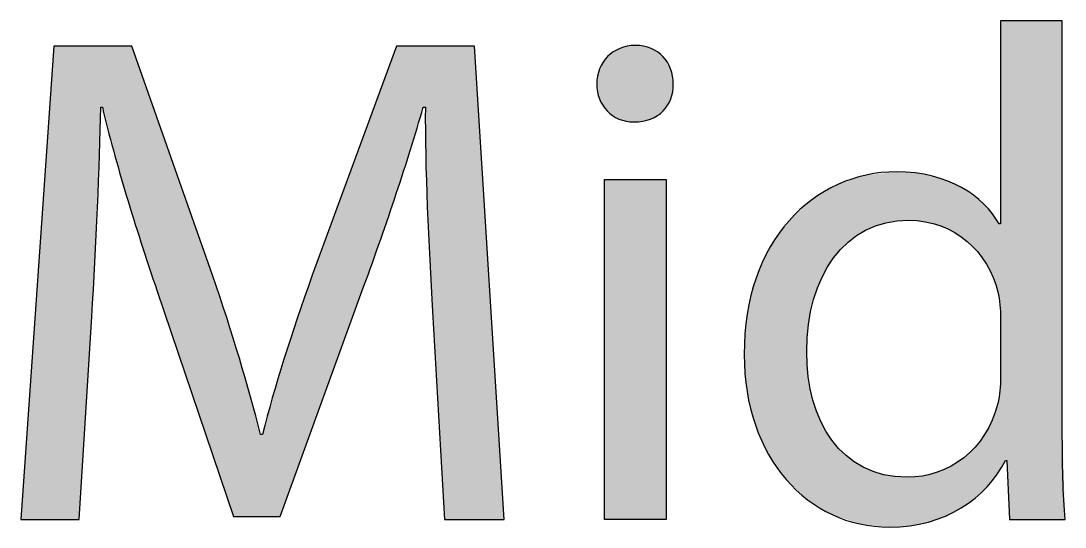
# Model space of a CAD drawing. Extents: x -11 to 868, y -1407 to -16.
# Drawn here: x 44.98 to 82.22, y -606.31 to -588.25 of the extents above; entities that cross this region are included whole.
import ezdxf

# ---------------------------------------------------------------- set-up
doc = ezdxf.new("R2010")
doc.units = 0
doc.layers.add('LAYER_1', color=7, linetype='CONTINUOUS')

# ---------------------------------------------------------------- blocks, each defined once
blk = doc.blocks.new('*U14')
at = {"layer": 'LAYER_1', "color": 250}
for points in [[(46.154, -606.036), (44.977, -606.036), (46.154, -589.154)], [(47.882, -591.333), (47.882, -589.154), (48.737, -594.474)], [(48.737, -594.474), (48.737, -589.154), (48.934, -595.088)], [(48.934, -595.088), (48.934, -589.154), (49.836, -597.896)], [(58.368, -594.408), (57.2, -592.352), (58.368, -589.18)], [(58.377, -594.378), (58.368, -589.18), (58.377, -589.154)], [(59.404, -591.333), (59.404, -589.154), (59.473, -594.884)], [(59.473, -594.884), (59.473, -589.154), (59.654, -598.622)], [(59.654, -598.622), (59.654, -589.154), (60.08, -606.036)], [(49.836, -597.896), (49.836, -591.71), (51.815, -603.723)], [(57.2, -597.745), (55.371, -597.32), (57.2, -592.352)], [(51.815, -603.723), (51.815, -597.32), (52.566, -605.936)], [(55.371, -602.77), (54.36, -600.322), (55.371, -597.32)], [(54.36, -605.549), (54.219, -600.815), (54.36, -600.322)], [(54.219, -605.936), (53.593, -603.005), (54.219, -600.815)]]:
    blk.add_solid(points, dxfattribs=at)
at = {"layer": 'LAYER_1', "color": 250, "extrusion": (0, 0, -1)}
for points in [[(-46.154, -606.036), (-46.154, -589.154), (-47.056, -606.036)], [(-47.056, -606.036), (-46.154, -589.154), (-47.056, -589.154)], [(-47.056, -606.036), (-47.056, -589.154), (-47.507, -598.798)], [(-47.507, -598.798), (-47.056, -589.154), (-47.507, -589.154)], [(-47.507, -598.798), (-47.507, -589.154), (-47.832, -591.333)], [(-47.832, -591.333), (-47.507, -589.154), (-47.832, -589.154)], [(-47.832, -591.333), (-47.832, -589.154), (-47.882, -591.333)], [(-47.882, -591.333), (-47.832, -589.154), (-47.882, -589.154)], [(-48.737, -594.474), (-47.882, -589.154), (-48.737, -589.154)], [(-48.934, -595.088), (-48.737, -589.154), (-48.934, -589.154)], [(-49.836, -597.896), (-48.934, -589.154), (-49.836, -591.71)], [(-58.368, -594.408), (-58.368, -589.18), (-58.377, -594.378)], [(-58.377, -594.378), (-58.377, -589.154), (-59.329, -591.333)], [(-59.329, -591.333), (-58.377, -589.154), (-59.329, -589.154)], [(-59.329, -591.333), (-59.329, -589.154), (-59.404, -591.333)], [(-59.404, -591.333), (-59.329, -589.154), (-59.404, -589.154)], [(-59.473, -594.884), (-59.404, -589.154), (-59.473, -589.154)], [(-59.654, -598.622), (-59.473, -589.154), (-59.654, -589.154)], [(-60.08, -606.036), (-59.654, -589.154), (-60.08, -589.154)], [(-60.08, -606.036), (-60.08, -589.154), (-61.157, -606.036)], [(-61.157, -606.036), (-60.08, -589.154), (-61.157, -589.154)], [(-61.157, -606.036), (-61.157, -589.154), (-62.209, -606.036)], [(-51.815, -603.723), (-49.836, -591.71), (-51.815, -597.32)], [(-57.2, -597.745), (-57.2, -592.352), (-58.368, -594.408)], [(-52.566, -605.936), (-51.815, -597.32), (-52.566, -599.653)], [(-55.371, -602.77), (-55.371, -597.32), (-57.2, -597.745)], [(-52.566, -605.936), (-52.566, -599.653), (-52.77, -605.936)], [(-52.77, -605.936), (-52.566, -599.653), (-52.77, -600.284)], [(-52.77, -605.936), (-52.77, -600.284), (-53.518, -605.936)], [(-53.518, -605.936), (-52.77, -600.284), (-53.518, -603.005)], [(-54.36, -605.549), (-54.36, -600.322), (-55.371, -602.77)], [(-54.219, -605.936), (-54.219, -600.815), (-54.36, -605.549)], [(-53.518, -605.936), (-53.518, -603.005), (-53.593, -605.936)], [(-53.593, -605.936), (-53.518, -603.005), (-53.593, -603.005)], [(-53.593, -605.936), (-53.593, -603.005), (-54.219, -605.936)]]:
    blk.add_solid(points, dxfattribs=at)
blk = doc.blocks.new('*U15')
at = {"layer": 'LAYER_1', "color": 250}
for points in [[(66.432, -591.799), (66.339, -589.235), (66.432, -589.203)], [(66.468, -591.808), (66.432, -589.203), (66.468, -589.19)], [(66.432, -591.799), (66.432, -589.203), (66.468, -591.808)], [(66.563, -591.832), (66.468, -589.19), (66.563, -589.167)], [(66.468, -591.808), (66.468, -589.19), (66.563, -591.832)], [(66.603, -591.838), (66.563, -589.167), (66.603, -589.157)], [(66.563, -591.832), (66.563, -589.167), (66.603, -591.838)], [(66.7, -591.853), (66.603, -589.157), (66.7, -589.143)], [(66.603, -591.838), (66.603, -589.157), (66.7, -591.853)], [(66.745, -591.855), (66.7, -589.143), (66.745, -589.136)], [(66.7, -591.853), (66.7, -589.143), (66.745, -591.855)], [(66.843, -591.859), (66.745, -589.136), (66.843, -589.132)], [(66.745, -591.855), (66.745, -589.136), (66.843, -591.859)], [(66.893, -591.857), (66.843, -589.132), (66.893, -589.129)], [(65.888, -591.465), (65.817, -589.624), (65.888, -589.545)], [(65.903, -591.48), (65.888, -589.545), (65.903, -589.527)], [(65.888, -591.465), (65.888, -589.545), (65.903, -591.48)], [(65.98, -591.552), (65.903, -589.527), (65.98, -589.457)], [(65.903, -591.48), (65.903, -589.527), (65.98, -591.552)], [(66, -591.567), (65.98, -589.457), (66, -589.439)], [(65.98, -591.552), (65.98, -589.457), (66, -591.567)], [(66.081, -591.63), (66, -589.439), (66.081, -589.378)], [(66, -591.567), (66, -589.439), (66.081, -591.63)], [(66.105, -591.644), (66.081, -589.378), (66.105, -589.36)], [(66.081, -591.63), (66.081, -589.378), (66.105, -591.644)], [(66.191, -591.697), (66.105, -589.36), (66.191, -589.309)], [(66.105, -591.644), (66.105, -589.36), (66.191, -591.697)], [(66.218, -591.71), (66.191, -589.309), (66.218, -589.292)], [(66.191, -591.697), (66.191, -589.309), (66.218, -591.71)], [(66.308, -591.754), (66.218, -589.292), (66.308, -589.25)], [(66.218, -591.71), (66.218, -589.292), (66.308, -591.754)], [(66.339, -591.765), (66.308, -589.25), (66.339, -589.235)], [(66.308, -591.754), (66.308, -589.25), (66.339, -591.765)], [(66.339, -591.765), (66.339, -589.235), (66.432, -591.799)], [(65.667, -591.154), (65.618, -589.964), (65.667, -589.858)], [(65.673, -591.165), (65.667, -589.858), (65.673, -589.843)], [(65.667, -591.154), (65.667, -589.858), (65.673, -591.165)], [(65.73, -591.265), (65.673, -589.843), (65.73, -589.746)], [(65.673, -591.165), (65.673, -589.843), (65.73, -591.265)], [(65.74, -591.278), (65.73, -589.746), (65.74, -589.73)], [(65.73, -591.265), (65.73, -589.746), (65.74, -591.278)], [(65.791, -591.35), (65.74, -589.73), (65.791, -589.66)], [(65.74, -591.278), (65.74, -589.73), (65.791, -591.35)], [(65.804, -591.369), (65.791, -589.66), (65.804, -589.641)], [(65.791, -591.35), (65.791, -589.66), (65.804, -591.369)], [(65.817, -591.383), (65.804, -589.641), (65.817, -589.624)], [(65.804, -591.369), (65.804, -589.641), (65.817, -591.383)], [(65.817, -591.383), (65.817, -589.624), (65.888, -591.465)], [(65.54, -590.781), (65.522, -590.364), (65.54, -590.233)], [(65.541, -590.786), (65.54, -590.233), (65.541, -590.225)], [(65.54, -590.781), (65.54, -590.233), (65.541, -590.786)], [(65.571, -590.911), (65.541, -590.225), (65.571, -590.102)], [(65.541, -590.786), (65.541, -590.225), (65.571, -590.911)], [(65.573, -590.918), (65.571, -590.102), (65.573, -590.092)], [(65.571, -590.911), (65.571, -590.102), (65.573, -590.918)], [(65.613, -591.035), (65.573, -590.092), (65.613, -589.977)], [(65.573, -590.918), (65.573, -590.092), (65.613, -591.035)], [(65.618, -591.045), (65.613, -589.977), (65.618, -589.964)], [(65.613, -591.035), (65.613, -589.977), (65.618, -591.045)], [(65.618, -591.045), (65.618, -589.964), (65.667, -591.154)], [(65.521, -590.646), (65.515, -590.507), (65.521, -590.37)], [(65.522, -590.648), (65.521, -590.37), (65.522, -590.364)], [(65.521, -590.646), (65.521, -590.37), (65.522, -590.648)], [(65.522, -590.648), (65.522, -590.364), (65.54, -590.781)]]:
    blk.add_solid(points, dxfattribs=at)
at = {"layer": 'LAYER_1', "color": 250, "extrusion": (0, 0, -1)}
for points in [[(-66.843, -591.859), (-66.843, -589.132), (-66.893, -591.857)], [(-66.893, -591.857), (-66.893, -589.129), (-67.003, -591.853)], [(-67.003, -591.853), (-66.893, -589.129), (-67.003, -589.134)], [(-67.003, -591.853), (-67.003, -589.134), (-67.044, -591.847)], [(-67.044, -591.847), (-67.003, -589.134), (-67.044, -589.136)], [(-67.044, -591.847), (-67.044, -589.136), (-67.156, -591.832)], [(-67.156, -591.832), (-67.044, -589.136), (-67.156, -589.152)], [(-67.156, -591.832), (-67.156, -589.152), (-67.188, -591.825)], [(-67.188, -591.825), (-67.156, -589.152), (-67.188, -589.157)], [(-67.188, -591.825), (-67.188, -589.157), (-67.3, -591.799)], [(-67.3, -591.799), (-67.188, -589.157), (-67.3, -589.184)], [(-67.3, -591.799), (-67.3, -589.184), (-67.324, -591.791)], [(-67.324, -591.791), (-67.3, -589.184), (-67.324, -589.19)], [(-67.324, -591.791), (-67.324, -589.19), (-67.435, -591.754)], [(-67.435, -591.754), (-67.324, -589.19), (-67.435, -589.229)], [(-67.435, -591.754), (-67.435, -589.229), (-67.453, -591.746)], [(-67.453, -591.746), (-67.435, -589.229), (-67.453, -589.235)], [(-67.453, -591.746), (-67.453, -589.235), (-67.561, -591.697)], [(-67.561, -591.697), (-67.453, -589.235), (-67.561, -589.287)], [(-67.561, -591.697), (-67.561, -589.287), (-67.573, -591.691)], [(-67.573, -591.691), (-67.561, -589.287), (-67.573, -589.292)], [(-67.573, -591.691), (-67.573, -589.292), (-67.678, -591.63)], [(-67.678, -591.63), (-67.573, -589.292), (-67.678, -589.357)], [(-67.678, -591.63), (-67.678, -589.357), (-67.684, -591.626)], [(-67.684, -591.626), (-67.678, -589.357), (-67.684, -589.36)], [(-67.684, -591.626), (-67.684, -589.36), (-67.785, -591.552)], [(-67.785, -591.552), (-67.684, -589.36), (-67.785, -589.438)], [(-67.785, -591.552), (-67.785, -589.438), (-67.786, -591.551)], [(-67.786, -591.551), (-67.785, -589.438), (-67.786, -589.439)], [(-67.786, -591.551), (-67.786, -589.439), (-67.879, -591.468)], [(-67.879, -591.468), (-67.786, -589.439), (-67.879, -589.527)], [(-67.879, -591.468), (-67.879, -589.527), (-67.882, -591.465)], [(-67.882, -591.465), (-67.879, -589.527), (-67.882, -589.531)], [(-67.882, -591.465), (-67.882, -589.531), (-67.962, -591.376)], [(-67.962, -591.376), (-67.882, -589.531), (-67.962, -589.624)], [(-67.962, -591.376), (-67.962, -589.624), (-67.968, -591.369)], [(-67.968, -591.369), (-67.962, -589.624), (-67.968, -589.633)], [(-67.968, -591.369), (-67.968, -589.633), (-67.995, -591.333)], [(-67.995, -591.333), (-67.968, -589.633), (-67.995, -589.671)], [(-67.995, -591.333), (-67.995, -589.671), (-68.035, -591.277)], [(-68.035, -591.277), (-67.995, -589.671), (-68.035, -589.73)], [(-68.035, -591.277), (-68.035, -589.73), (-68.044, -591.265)], [(-68.044, -591.265), (-68.035, -589.73), (-68.044, -589.745)], [(-68.044, -591.265), (-68.044, -589.745), (-68.098, -591.17)], [(-68.098, -591.17), (-68.044, -589.745), (-68.098, -589.843)], [(-68.098, -591.17), (-68.098, -589.843), (-68.108, -591.154)], [(-68.108, -591.154), (-68.098, -589.843), (-68.108, -589.866)], [(-68.108, -591.154), (-68.108, -589.866), (-68.15, -591.057)], [(-68.15, -591.057), (-68.108, -589.866), (-68.15, -589.964)], [(-68.15, -591.057), (-68.15, -589.964), (-68.16, -591.035)], [(-68.16, -591.035), (-68.15, -589.964), (-68.16, -589.995)], [(-68.16, -591.035), (-68.16, -589.995), (-68.191, -590.939)], [(-68.191, -590.939), (-68.16, -589.995), (-68.191, -590.092)], [(-68.191, -590.939), (-68.191, -590.092), (-68.2, -590.911)], [(-68.2, -590.911), (-68.191, -590.092), (-68.2, -590.132)], [(-68.2, -590.911), (-68.2, -590.132), (-68.221, -590.814)], [(-68.221, -590.814), (-68.2, -590.132), (-68.221, -590.225)], [(-68.221, -590.814), (-68.221, -590.225), (-68.228, -590.781)], [(-68.228, -590.781), (-68.221, -590.225), (-68.228, -590.279)], [(-68.228, -590.781), (-68.228, -590.279), (-68.239, -590.683)], [(-68.239, -590.683), (-68.228, -590.279), (-68.239, -590.364)], [(-68.239, -590.683), (-68.239, -590.364), (-68.243, -590.646)], [(-68.243, -590.646), (-68.239, -590.364), (-68.243, -590.461)], [(-68.243, -590.646), (-68.243, -590.461), (-68.245, -590.507)], [(-65.791, -606.036), (-65.791, -593.913), (-65.804, -606.036)], [(-65.804, -606.036), (-65.791, -593.913), (-65.804, -593.913)], [(-65.804, -606.036), (-65.804, -593.913), (-65.817, -606.036)], [(-65.817, -606.036), (-65.804, -593.913), (-65.817, -593.913)], [(-65.817, -606.036), (-65.817, -593.913), (-65.888, -606.036)], [(-65.888, -606.036), (-65.817, -593.913), (-65.888, -593.913)], [(-65.888, -606.036), (-65.888, -593.913), (-65.903, -606.036)], [(-65.903, -606.036), (-65.888, -593.913), (-65.903, -593.913)], [(-65.903, -606.036), (-65.903, -593.913), (-65.98, -606.036)], [(-65.98, -606.036), (-65.903, -593.913), (-65.98, -593.913)], [(-65.98, -606.036), (-65.98, -593.913), (-66, -606.036)], [(-66, -606.036), (-65.98, -593.913), (-66, -593.913)], [(-66, -606.036), (-66, -593.913), (-66.081, -606.036)], [(-66.081, -606.036), (-66, -593.913), (-66.081, -593.913)], [(-66.081, -606.036), (-66.081, -593.913), (-66.105, -606.036)], [(-66.105, -606.036), (-66.081, -593.913), (-66.105, -593.913)], [(-66.105, -606.036), (-66.105, -593.913), (-66.191, -606.036)], [(-66.191, -606.036), (-66.105, -593.913), (-66.191, -593.913)], [(-66.191, -606.036), (-66.191, -593.913), (-66.218, -606.036)], [(-66.218, -606.036), (-66.191, -593.913), (-66.218, -593.913)], [(-66.218, -606.036), (-66.218, -593.913), (-66.308, -606.036)], [(-66.308, -606.036), (-66.218, -593.913), (-66.308, -593.913)], [(-66.308, -606.036), (-66.308, -593.913), (-66.339, -606.036)], [(-66.339, -606.036), (-66.308, -593.913), (-66.339, -593.913)], [(-66.339, -606.036), (-66.339, -593.913), (-66.432, -606.036)], [(-66.432, -606.036), (-66.339, -593.913), (-66.432, -593.913)], [(-66.432, -606.036), (-66.432, -593.913), (-66.468, -606.036)], [(-66.468, -606.036), (-66.432, -593.913), (-66.468, -593.913)], [(-66.468, -606.036), (-66.468, -593.913), (-66.563, -606.036)], [(-66.563, -606.036), (-66.468, -593.913), (-66.563, -593.913)], [(-66.563, -606.036), (-66.563, -593.913), (-66.603, -606.036)], [(-66.603, -606.036), (-66.563, -593.913), (-66.603, -593.913)], [(-66.603, -606.036), (-66.603, -593.913), (-66.7, -606.036)], [(-66.7, -606.036), (-66.603, -593.913), (-66.7, -593.913)], [(-66.7, -606.036), (-66.7, -593.913), (-66.745, -606.036)], [(-66.745, -606.036), (-66.7, -593.913), (-66.745, -593.913)], [(-66.745, -606.036), (-66.745, -593.913), (-66.843, -606.036)], [(-66.843, -606.036), (-66.745, -593.913), (-66.843, -593.913)], [(-66.843, -606.036), (-66.843, -593.913), (-66.893, -606.036)], [(-66.893, -606.036), (-66.843, -593.913), (-66.893, -593.913)], [(-66.893, -606.036), (-66.893, -593.913), (-67.003, -606.036)], [(-67.003, -606.036), (-66.893, -593.913), (-67.003, -593.913)], [(-67.003, -606.036), (-67.003, -593.913), (-67.044, -606.036)], [(-67.044, -606.036), (-67.003, -593.913), (-67.044, -593.913)], [(-67.044, -606.036), (-67.044, -593.913), (-67.156, -606.036)], [(-67.156, -606.036), (-67.044, -593.913), (-67.156, -593.913)], [(-67.156, -606.036), (-67.156, -593.913), (-67.188, -606.036)], [(-67.188, -606.036), (-67.156, -593.913), (-67.188, -593.913)], [(-67.188, -606.036), (-67.188, -593.913), (-67.3, -606.036)], [(-67.3, -606.036), (-67.188, -593.913), (-67.3, -593.913)], [(-67.3, -606.036), (-67.3, -593.913), (-67.324, -606.036)], [(-67.324, -606.036), (-67.3, -593.913), (-67.324, -593.913)], [(-67.324, -606.036), (-67.324, -593.913), (-67.435, -606.036)], [(-67.435, -606.036), (-67.324, -593.913), (-67.435, -593.913)], [(-67.435, -606.036), (-67.435, -593.913), (-67.453, -606.036)], [(-67.453, -606.036), (-67.435, -593.913), (-67.453, -593.913)], [(-67.453, -606.036), (-67.453, -593.913), (-67.561, -606.036)], [(-67.561, -606.036), (-67.453, -593.913), (-67.561, -593.913)], [(-67.561, -606.036), (-67.561, -593.913), (-67.573, -606.036)], [(-67.573, -606.036), (-67.561, -593.913), (-67.573, -593.913)], [(-67.573, -606.036), (-67.573, -593.913), (-67.678, -606.036)], [(-67.678, -606.036), (-67.573, -593.913), (-67.678, -593.913)], [(-67.678, -606.036), (-67.678, -593.913), (-67.684, -606.036)], [(-67.684, -606.036), (-67.678, -593.913), (-67.684, -593.913)], [(-67.684, -606.036), (-67.684, -593.913), (-67.785, -606.036)], [(-67.785, -606.036), (-67.684, -593.913), (-67.785, -593.913)], [(-67.785, -606.036), (-67.785, -593.913), (-67.786, -606.036)], [(-67.786, -606.036), (-67.785, -593.913), (-67.786, -593.913)], [(-67.786, -606.036), (-67.786, -593.913), (-67.879, -606.036)], [(-67.879, -606.036), (-67.786, -593.913), (-67.879, -593.913)], [(-67.879, -606.036), (-67.879, -593.913), (-67.882, -606.036)], [(-67.882, -606.036), (-67.879, -593.913), (-67.882, -593.913)], [(-67.882, -606.036), (-67.882, -593.913), (-67.962, -606.036)], [(-67.962, -606.036), (-67.882, -593.913), (-67.962, -593.913)], [(-67.962, -606.036), (-67.962, -593.913), (-67.968, -606.036)], [(-67.968, -606.036), (-67.962, -593.913), (-67.968, -593.913)], [(-67.968, -606.036), (-67.968, -593.913), (-67.995, -606.036)], [(-67.995, -606.036), (-67.968, -593.913), (-67.995, -593.913)]]:
    blk.add_solid(points, dxfattribs=at)
blk = doc.blocks.new('*U16')
at = {"layer": 'LAYER_1', "color": 250, "extrusion": (0, 0, -1)}
for points in [[(-79.917, -604.228), (-79.917, -588.253), (-80.092, -603.932)], [(-80.092, -603.932), (-79.917, -588.253), (-80.092, -588.253)], [(-80.092, -603.932), (-80.092, -588.253), (-80.142, -603.932)], [(-80.142, -603.932), (-80.092, -588.253), (-80.142, -588.253)], [(-80.242, -606.036), (-80.142, -588.253), (-80.242, -588.253)], [(-80.242, -606.036), (-80.242, -588.253), (-82.121, -606.036)], [(-82.121, -606.036), (-80.242, -588.253), (-82.121, -588.253)], [(-75.96, -595.434), (-75.96, -593.664), (-76.153, -595.401)], [(-76.153, -595.401), (-76.153, -593.644), (-76.21, -595.391)], [(-76.21, -595.391), (-76.21, -593.638), (-76.219, -595.389)], [(-76.219, -595.389), (-76.21, -593.638), (-76.219, -593.638)], [(-76.219, -595.389), (-76.219, -593.638), (-76.586, -595.369)], [(-76.586, -595.369), (-76.219, -593.638), (-76.586, -593.66)], [(-76.586, -595.369), (-76.586, -593.66), (-76.636, -595.366)], [(-76.636, -595.366), (-76.586, -593.66), (-76.636, -593.663)], [(-76.677, -595.37), (-76.636, -593.663), (-76.677, -593.666)], [(-76.877, -595.387), (-76.677, -593.666), (-76.877, -593.677)], [(-74.407, -596.217), (-74.407, -593.99), (-74.485, -596.142)], [(-74.485, -596.142), (-74.485, -593.964), (-74.701, -595.976)], [(-74.701, -595.976), (-74.701, -593.893), (-74.783, -595.913)], [(-74.783, -595.913), (-74.783, -593.866), (-74.895, -595.846)], [(-74.895, -595.846), (-74.895, -593.829), (-75.022, -595.771)], [(-75.022, -595.771), (-75.022, -593.787), (-75.107, -595.721)], [(-75.107, -595.721), (-75.107, -593.759), (-75.127, -595.712)], [(-75.127, -595.712), (-75.127, -593.752), (-75.372, -595.605)], [(-75.372, -595.605), (-75.372, -593.726), (-75.454, -595.569)], [(-75.454, -595.569), (-75.454, -593.718), (-75.749, -595.481)], [(-75.749, -595.481), (-75.749, -593.687), (-75.825, -595.458)], [(-75.825, -595.458), (-75.825, -593.678), (-75.96, -595.434)], [(-77.132, -595.41), (-76.877, -593.677), (-77.132, -593.725)], [(-77.234, -595.418), (-77.132, -593.725), (-77.234, -593.743)], [(-77.345, -595.449), (-77.234, -593.743), (-77.345, -593.764)], [(-77.486, -595.487), (-77.345, -593.764), (-77.486, -593.79)], [(-77.658, -595.534), (-77.486, -593.79), (-77.658, -593.845)], [(-77.784, -595.568), (-77.658, -593.845), (-77.784, -593.886)], [(-77.958, -595.651), (-77.784, -593.886), (-77.958, -593.942)], [(-78.036, -595.688), (-77.958, -593.942), (-78.036, -593.967)], [(-78.152, -595.743), (-78.036, -593.967), (-78.152, -594.021)], [(-78.283, -595.805), (-78.152, -594.021), (-78.283, -594.083)], [(-73.552, -597.39), (-73.552, -594.418), (-73.692, -597.13)], [(-73.692, -597.13), (-73.692, -594.335), (-73.745, -597.032)], [(-73.745, -597.032), (-73.745, -594.304), (-73.903, -596.797)], [(-73.903, -596.797), (-73.903, -594.211), (-73.913, -596.781)], [(-73.913, -596.781), (-73.913, -594.205), (-73.965, -596.703)], [(-73.965, -596.703), (-73.965, -594.174), (-74.11, -596.528)], [(-74.11, -596.528), (-74.11, -594.088), (-74.141, -596.492)], [(-74.141, -596.492), (-74.141, -594.078), (-74.212, -596.406)], [(-74.212, -596.406), (-74.212, -594.055), (-74.407, -596.217)], [(-78.514, -595.969), (-78.283, -594.083), (-78.514, -594.192)], [(-78.527, -595.978), (-78.514, -594.192), (-78.527, -594.198)], [(-78.605, -596.033), (-78.527, -594.198), (-78.605, -594.256)], [(-78.724, -596.118), (-78.605, -594.256), (-78.724, -594.345)], [(-79.008, -596.401), (-78.724, -594.345), (-79.008, -594.555)], [(-73.031, -599.628), (-73.031, -594.777), (-73.06, -599.176)], [(-73.06, -599.176), (-73.06, -594.75), (-73.067, -599.079)], [(-73.067, -599.079), (-73.067, -594.744), (-73.185, -598.507)], [(-73.185, -598.507), (-73.185, -594.635), (-73.229, -598.293)], [(-73.229, -598.293), (-73.229, -594.609), (-73.251, -598.187)], [(-73.251, -598.187), (-73.251, -594.596), (-73.51, -597.502)], [(-73.51, -597.502), (-73.51, -594.443), (-73.552, -597.39)], [(-79.009, -596.402), (-79.008, -594.555), (-79.009, -594.556)], [(-79.103, -596.496), (-79.009, -594.556), (-79.103, -594.626)], [(-79.324, -596.803), (-79.103, -594.626), (-79.324, -594.79)], [(-79.351, -596.841), (-79.324, -594.79), (-79.351, -594.825)], [(-73.004, -600.05), (-73.004, -594.802), (-73.031, -599.628)], [(-79.415, -596.93), (-79.351, -594.825), (-79.415, -594.907)], [(-79.439, -596.979), (-79.415, -594.907), (-79.439, -594.939)], [(-79.623, -597.347), (-79.439, -594.939), (-79.623, -595.177)], [(-79.654, -597.408), (-79.623, -595.177), (-79.654, -595.217)], [(-79.802, -597.874), (-79.654, -595.217), (-79.802, -595.407)], [(-79.817, -597.921), (-79.802, -595.407), (-79.817, -595.427)], [(-79.867, -598.218), (-79.817, -595.427), (-79.867, -595.491)], [(-79.895, -598.384), (-79.867, -595.491), (-79.895, -595.491)], [(-79.917, -598.848), (-79.895, -595.491), (-79.917, -595.491)], [(-73.031, -605.333), (-73.004, -600.05), (-73.031, -600.483)], [(-73.06, -605.35), (-73.031, -600.483), (-73.06, -600.947)], [(-73.067, -605.354), (-73.06, -600.947), (-73.067, -600.978)], [(-73.185, -605.426), (-73.067, -600.978), (-73.185, -601.566)], [(-79.895, -604.265), (-79.895, -601.446), (-79.917, -604.228)], [(-73.229, -605.452), (-73.185, -601.566), (-73.229, -601.786)], [(-73.251, -605.466), (-73.229, -601.786), (-73.251, -601.845)], [(-73.51, -605.622), (-73.251, -601.845), (-73.51, -602.547)], [(-79.867, -604.313), (-79.867, -601.611), (-79.895, -604.265)], [(-79.802, -604.423), (-79.802, -601.949), (-79.817, -604.397)], [(-79.817, -604.397), (-79.817, -601.903), (-79.867, -604.313)], [(-73.552, -605.648), (-73.51, -602.547), (-73.552, -602.627)], [(-79.623, -604.645), (-79.623, -602.491), (-79.654, -604.607)], [(-79.654, -604.607), (-79.654, -602.397), (-79.802, -604.423)], [(-73.692, -605.733), (-73.552, -602.627), (-73.692, -602.893)], [(-73.745, -605.765), (-73.692, -602.893), (-73.745, -602.973)], [(-73.903, -605.86), (-73.745, -602.973), (-73.903, -603.212)], [(-79.415, -604.898), (-79.415, -602.889), (-79.439, -604.874)], [(-79.439, -604.874), (-79.439, -602.842), (-79.623, -604.645)], [(-82.121, -606.036), (-82.121, -602.905), (-82.221, -606.036)], [(-73.913, -605.866), (-73.903, -603.212), (-73.913, -603.225)], [(-73.965, -605.884), (-73.913, -603.225), (-73.965, -603.288)], [(-74.11, -605.933), (-73.965, -603.288), (-74.11, -603.466)], [(-79.103, -605.191), (-79.103, -603.337), (-79.324, -604.984)], [(-79.324, -604.984), (-79.324, -603.047), (-79.351, -604.958)], [(-79.351, -604.958), (-79.351, -603.012), (-79.415, -604.898)], [(-74.141, -605.943), (-74.11, -603.466), (-74.141, -603.503)], [(-74.212, -605.967), (-74.141, -603.503), (-74.212, -603.572)], [(-74.407, -606.033), (-74.212, -603.572), (-74.407, -603.762)], [(-78.724, -605.481), (-78.724, -603.727), (-79.008, -605.28)], [(-79.008, -605.28), (-79.008, -603.462), (-79.009, -605.279)], [(-79.009, -605.279), (-79.009, -603.46), (-79.103, -605.191)], [(-74.485, -606.059), (-74.407, -603.762), (-74.485, -603.822)], [(-74.701, -606.132), (-74.485, -603.822), (-74.701, -603.988)], [(-74.783, -606.16), (-74.701, -603.988), (-74.783, -604.037)], [(-74.895, -606.198), (-74.783, -604.037), (-74.895, -604.103)], [(-78.283, -605.748), (-78.283, -604.051), (-78.514, -605.629)], [(-78.514, -605.629), (-78.514, -603.898), (-78.527, -605.62)], [(-78.527, -605.62), (-78.527, -603.89), (-78.605, -605.565)], [(-78.605, -605.565), (-78.605, -603.838), (-78.724, -605.481)], [(-75.022, -606.211), (-74.895, -604.103), (-75.022, -604.178)], [(-75.107, -606.22), (-75.022, -604.178), (-75.107, -604.215)], [(-75.127, -606.222), (-75.107, -604.215), (-75.127, -604.223)], [(-75.372, -606.248), (-75.127, -604.223), (-75.372, -604.33)], [(-75.454, -606.257), (-75.372, -604.33), (-75.454, -604.354)], [(-75.749, -606.289), (-75.454, -604.354), (-75.749, -604.441)], [(-75.825, -606.297), (-75.749, -604.441), (-75.825, -604.454)], [(-75.96, -606.311), (-75.825, -604.454), (-75.96, -604.477)], [(-77.234, -606.152), (-77.234, -604.462), (-77.345, -606.13)], [(-77.345, -606.13), (-77.345, -604.434), (-77.486, -606.08)], [(-77.486, -606.08), (-77.486, -604.398), (-77.658, -606.02)], [(-77.658, -606.02), (-77.658, -604.355), (-77.784, -605.976)], [(-77.784, -605.976), (-77.784, -604.299), (-77.958, -605.915)], [(-77.958, -605.915), (-77.958, -604.222), (-78.036, -605.875)], [(-78.036, -605.875), (-78.036, -604.188), (-78.152, -605.816)], [(-78.152, -605.816), (-78.152, -604.137), (-78.283, -605.748)], [(-75.96, -606.311), (-75.96, -604.477), (-76.153, -606.299)], [(-76.153, -606.299), (-75.96, -604.477), (-76.153, -604.51)], [(-76.153, -606.299), (-76.153, -604.51), (-76.21, -606.295)], [(-76.21, -606.295), (-76.153, -604.51), (-76.21, -604.513)], [(-76.21, -606.295), (-76.21, -604.513), (-76.219, -606.294)], [(-76.219, -606.294), (-76.21, -604.513), (-76.219, -604.513)], [(-76.219, -606.294), (-76.219, -604.513), (-76.586, -606.271)], [(-76.586, -606.271), (-76.219, -604.513), (-76.586, -604.533)], [(-76.586, -606.271), (-76.586, -604.533), (-76.636, -606.267)], [(-76.636, -606.267), (-76.636, -604.529), (-76.677, -606.265)], [(-76.677, -606.265), (-76.677, -604.526), (-76.877, -606.224)], [(-76.877, -606.224), (-76.877, -604.509), (-77.132, -606.173)], [(-77.132, -606.173), (-77.132, -604.488), (-77.234, -606.152)]]:
    blk.add_solid(points, dxfattribs=at)
at = {"layer": 'LAYER_1', "color": 250}
for points in [[(80.142, -603.932), (80.142, -588.253), (80.242, -606.036)], [(75.96, -595.434), (75.825, -593.678), (75.96, -593.664)], [(76.153, -595.401), (75.96, -593.664), (76.153, -593.644)], [(76.21, -595.391), (76.153, -593.644), (76.21, -593.638)], [(76.636, -595.366), (76.636, -593.663), (76.677, -595.37)], [(76.677, -595.37), (76.677, -593.666), (76.877, -595.387)], [(74.407, -596.217), (74.212, -594.055), (74.407, -593.99)], [(74.485, -596.142), (74.407, -593.99), (74.485, -593.964)], [(74.701, -595.976), (74.485, -593.964), (74.701, -593.893)], [(74.783, -595.913), (74.701, -593.893), (74.783, -593.866)], [(74.895, -595.846), (74.783, -593.866), (74.895, -593.829)], [(75.022, -595.771), (74.895, -593.829), (75.022, -593.787)], [(75.107, -595.721), (75.022, -593.787), (75.107, -593.759)], [(75.127, -595.712), (75.107, -593.759), (75.127, -593.752)], [(75.372, -595.605), (75.127, -593.752), (75.372, -593.726)], [(75.454, -595.569), (75.372, -593.726), (75.454, -593.718)], [(75.749, -595.481), (75.454, -593.718), (75.749, -593.687)], [(75.825, -595.458), (75.749, -593.687), (75.825, -593.678)], [(76.877, -595.387), (76.877, -593.677), (77.132, -595.41)], [(77.132, -595.41), (77.132, -593.725), (77.234, -595.418)], [(77.234, -595.418), (77.234, -593.743), (77.345, -595.449)], [(77.345, -595.449), (77.345, -593.764), (77.486, -595.487)], [(77.486, -595.487), (77.486, -593.79), (77.658, -595.534)], [(77.658, -595.534), (77.658, -593.845), (77.784, -595.568)], [(77.784, -595.568), (77.784, -593.886), (77.958, -595.651)], [(77.958, -595.651), (77.958, -593.942), (78.036, -595.688)], [(78.036, -595.688), (78.036, -593.967), (78.152, -595.743)], [(78.152, -595.743), (78.152, -594.021), (78.283, -595.805)], [(73.552, -597.39), (73.51, -594.443), (73.552, -594.418)], [(73.692, -597.13), (73.552, -594.418), (73.692, -594.335)], [(73.745, -597.032), (73.692, -594.335), (73.745, -594.304)], [(73.903, -596.797), (73.745, -594.304), (73.903, -594.211)], [(73.913, -596.781), (73.903, -594.211), (73.913, -594.205)], [(73.965, -596.703), (73.913, -594.205), (73.965, -594.174)], [(74.11, -596.528), (73.965, -594.174), (74.11, -594.088)], [(74.141, -596.492), (74.11, -594.088), (74.141, -594.078)], [(74.212, -596.406), (74.141, -594.078), (74.212, -594.055)], [(78.283, -595.805), (78.283, -594.083), (78.514, -595.969)], [(78.514, -595.969), (78.514, -594.192), (78.527, -595.978)], [(78.527, -595.978), (78.527, -594.198), (78.605, -596.033)], [(78.605, -596.033), (78.605, -594.256), (78.724, -596.118)], [(78.724, -596.118), (78.724, -594.345), (79.008, -596.401)], [(73.031, -599.628), (73.004, -594.802), (73.031, -594.777)], [(73.06, -599.176), (73.031, -594.777), (73.06, -594.75)], [(73.067, -599.079), (73.06, -594.75), (73.067, -594.744)], [(73.185, -598.507), (73.067, -594.744), (73.185, -594.635)], [(73.229, -598.293), (73.185, -594.635), (73.229, -594.609)], [(73.251, -598.187), (73.229, -594.609), (73.251, -594.596)], [(73.51, -597.502), (73.251, -594.596), (73.51, -594.443)], [(79.008, -596.401), (79.008, -594.555), (79.009, -596.402)], [(79.009, -596.402), (79.009, -594.556), (79.103, -596.496)], [(79.103, -596.496), (79.103, -594.626), (79.324, -596.803)], [(79.324, -596.803), (79.324, -594.79), (79.351, -596.841)], [(73.004, -605.307), (72.375, -595.382), (73.004, -594.802)], [(79.351, -596.841), (79.351, -594.825), (79.415, -596.93)], [(79.415, -596.93), (79.415, -594.907), (79.439, -596.979)], [(79.439, -596.979), (79.439, -594.939), (79.623, -597.347)], [(72.268, -604.611), (71.704, -596.317), (72.268, -595.53)], [(72.375, -604.712), (72.268, -595.53), (72.375, -595.382)], [(72.268, -604.611), (72.268, -595.53), (72.375, -604.712)], [(72.375, -604.712), (72.375, -595.382), (73.004, -605.307)], [(79.623, -597.347), (79.623, -595.177), (79.654, -597.408)], [(79.654, -597.408), (79.654, -595.217), (79.802, -597.874)], [(79.802, -597.874), (79.802, -595.407), (79.817, -597.921)], [(79.817, -597.921), (79.817, -595.427), (79.867, -598.218)], [(79.867, -598.218), (79.867, -595.491), (79.895, -598.384)], [(79.895, -598.384), (79.895, -595.491), (79.917, -598.848)], [(71.642, -603.718), (71.198, -597.431), (71.642, -596.453)], [(71.704, -603.806), (71.642, -596.453), (71.704, -596.317)], [(71.642, -603.718), (71.642, -596.453), (71.704, -603.806)], [(71.704, -603.806), (71.704, -596.317), (72.268, -604.611)], [(71.173, -602.666), (70.88, -598.712), (71.173, -597.532)], [(71.198, -602.722), (71.173, -597.532), (71.198, -597.431)], [(71.173, -602.666), (71.173, -597.532), (71.198, -602.722)], [(71.198, -602.722), (71.198, -597.431), (71.642, -603.718)], [(70.877, -601.472), (70.775, -600.15), (70.877, -598.748)], [(70.88, -601.482), (70.877, -598.748), (70.88, -598.712)], [(70.877, -601.472), (70.877, -598.748), (70.88, -601.482)], [(70.88, -601.482), (70.88, -598.712), (71.173, -602.666)], [(73.004, -605.307), (73.004, -600.05), (73.031, -605.333)], [(73.031, -605.333), (73.031, -600.483), (73.06, -605.35)], [(73.06, -605.35), (73.06, -600.947), (73.067, -605.354)], [(73.067, -605.354), (73.067, -600.978), (73.185, -605.426)], [(79.917, -604.228), (79.895, -601.446), (79.917, -600.951)], [(79.895, -604.265), (79.867, -601.611), (79.895, -601.446)], [(73.185, -605.426), (73.185, -601.566), (73.229, -605.452)], [(73.229, -605.452), (73.229, -601.786), (73.251, -605.466)], [(73.251, -605.466), (73.251, -601.845), (73.51, -605.622)], [(79.867, -604.313), (79.817, -601.903), (79.867, -601.611)], [(79.802, -604.423), (79.654, -602.397), (79.802, -601.949)], [(79.817, -604.397), (79.802, -601.949), (79.817, -601.903)], [(73.51, -605.622), (73.51, -602.547), (73.552, -605.648)], [(79.623, -604.645), (79.439, -602.842), (79.623, -602.491)], [(79.654, -604.607), (79.623, -602.491), (79.654, -602.397)], [(73.552, -605.648), (73.552, -602.627), (73.692, -605.733)], [(73.692, -605.733), (73.692, -602.893), (73.745, -605.765)], [(73.745, -605.765), (73.745, -602.973), (73.903, -605.86)], [(79.415, -604.898), (79.351, -603.012), (79.415, -602.889)], [(79.439, -604.874), (79.415, -602.889), (79.439, -602.842)], [(73.903, -605.86), (73.903, -603.212), (73.913, -605.866)], [(73.913, -605.866), (73.913, -603.225), (73.965, -605.884)], [(73.965, -605.884), (73.965, -603.288), (74.11, -605.933)], [(79.103, -605.191), (79.009, -603.46), (79.103, -603.337)], [(79.324, -604.984), (79.103, -603.337), (79.324, -603.047)], [(79.351, -604.958), (79.324, -603.047), (79.351, -603.012)], [(74.11, -605.933), (74.11, -603.466), (74.141, -605.943)], [(74.141, -605.943), (74.141, -603.503), (74.212, -605.967)], [(74.212, -605.967), (74.212, -603.572), (74.407, -606.033)], [(78.724, -605.481), (78.605, -603.838), (78.724, -603.727)], [(79.008, -605.28), (78.724, -603.727), (79.008, -603.462)], [(79.009, -605.279), (79.008, -603.462), (79.009, -603.46)], [(74.407, -606.033), (74.407, -603.762), (74.485, -606.059)], [(74.485, -606.059), (74.485, -603.822), (74.701, -606.132)], [(74.701, -606.132), (74.701, -603.988), (74.783, -606.16)], [(74.783, -606.16), (74.783, -604.037), (74.895, -606.198)], [(78.283, -605.748), (78.152, -604.137), (78.283, -604.051)], [(78.514, -605.629), (78.283, -604.051), (78.514, -603.898)], [(78.527, -605.62), (78.514, -603.898), (78.527, -603.89)], [(78.605, -605.565), (78.527, -603.89), (78.605, -603.838)], [(74.895, -606.198), (74.895, -604.103), (75.022, -606.211)], [(75.022, -606.211), (75.022, -604.178), (75.107, -606.22)], [(75.107, -606.22), (75.107, -604.215), (75.127, -606.222)], [(75.127, -606.222), (75.127, -604.223), (75.372, -606.248)], [(75.372, -606.248), (75.372, -604.33), (75.454, -606.257)], [(75.454, -606.257), (75.454, -604.354), (75.749, -606.289)], [(75.749, -606.289), (75.749, -604.441), (75.825, -606.297)], [(75.825, -606.297), (75.825, -604.454), (75.96, -606.311)], [(77.234, -606.152), (77.132, -604.488), (77.234, -604.462)], [(77.345, -606.13), (77.234, -604.462), (77.345, -604.434)], [(77.486, -606.08), (77.345, -604.434), (77.486, -604.398)], [(77.658, -606.02), (77.486, -604.398), (77.658, -604.355)], [(77.784, -605.976), (77.658, -604.355), (77.784, -604.299)], [(77.958, -605.915), (77.784, -604.299), (77.958, -604.222)], [(78.036, -605.875), (77.958, -604.222), (78.036, -604.188)], [(78.152, -605.816), (78.036, -604.188), (78.152, -604.137)], [(76.636, -606.267), (76.586, -604.533), (76.636, -604.529)], [(76.677, -606.265), (76.636, -604.529), (76.677, -604.526)], [(76.877, -606.224), (76.677, -604.526), (76.877, -604.509)], [(77.132, -606.173), (76.877, -604.509), (77.132, -604.488)]]:
    blk.add_solid(points, dxfattribs=at)
blk = doc.blocks.new('BLOCK_3')
at = {"layer": 'LAYER_1'}
blk.add_lwpolyline([(65.791, -606.036), (65.791, -593.913), (67.995, -593.913), (67.995, -606.036), (65.791, -606.036)], dxfattribs=at)
for points, knots in [([(82.121, -588.253), (82.121, -588.253), (82.121, -602.905), (82.121, -602.905), (82.121, -603.982), (82.146, -605.21), (82.221, -606.036), (82.221, -606.036), (80.242, -606.036), (80.242, -606.036), (80.242, -606.036), (80.142, -603.932), (80.142, -603.932), (80.142, -603.932), (80.092, -603.932), (80.092, -603.932), (79.416, -605.285), (77.938, -606.311), (75.96, -606.311), (73.029, -606.311), (70.775, -603.832), (70.775, -600.15), (70.75, -596.117), (73.254, -593.638), (76.21, -593.638), (78.063, -593.638), (79.316, -594.515), (79.867, -595.491), (79.867, -595.491), (79.917, -595.491), (79.917, -595.491), (79.917, -595.491), (79.917, -588.253), (79.917, -588.253), (79.917, -588.253), (82.121, -588.253), (82.121, -588.253)], [0, 0, 0, 0, 1, 1, 1, 2, 2, 2, 3, 3, 3, 4, 4, 4, 5, 5, 5, 6, 6, 6, 7, 7, 7, 8, 8, 8, 9, 9, 9, 10, 10, 10, 11, 11, 11, 12, 12, 12, 12]), ([(59.654, -598.622), (59.529, -596.268), (59.379, -593.438), (59.404, -591.333), (59.404, -591.333), (59.329, -591.333), (59.329, -591.333), (58.753, -593.312), (58.051, -595.416), (57.2, -597.745), (57.2, -597.745), (54.219, -605.936), (54.219, -605.936), (54.219, -605.936), (52.566, -605.936), (52.566, -605.936), (52.566, -605.936), (49.836, -597.896), (49.836, -597.896), (49.034, -595.516), (48.358, -593.337), (47.882, -591.333), (47.882, -591.333), (47.832, -591.333), (47.832, -591.333), (47.782, -593.438), (47.657, -596.268), (47.507, -598.798), (47.507, -598.798), (47.056, -606.036), (47.056, -606.036), (47.056, -606.036), (44.977, -606.036), (44.977, -606.036), (44.977, -606.036), (46.154, -589.154), (46.154, -589.154), (46.154, -589.154), (48.934, -589.154), (48.934, -589.154), (48.934, -589.154), (51.815, -597.32), (51.815, -597.32), (52.516, -599.398), (53.092, -601.252), (53.518, -603.005), (53.518, -603.005), (53.593, -603.005), (53.593, -603.005), (54.019, -601.302), (54.62, -599.449), (55.371, -597.32), (55.371, -597.32), (58.377, -589.154), (58.377, -589.154), (58.377, -589.154), (61.157, -589.154), (61.157, -589.154), (61.157, -589.154), (62.209, -606.036), (62.209, -606.036), (62.209, -606.036), (60.08, -606.036), (60.08, -606.036), (60.08, -606.036), (59.654, -598.622), (59.654, -598.622)], [0, 0, 0, 0, 1, 1, 1, 2, 2, 2, 3, 3, 3, 4, 4, 4, 5, 5, 5, 6, 6, 6, 7, 7, 7, 8, 8, 8, 9, 9, 9, 10, 10, 10, 11, 11, 11, 12, 12, 12, 13, 13, 13, 14, 14, 14, 15, 15, 15, 16, 16, 16, 17, 17, 17, 18, 18, 18, 19, 19, 19, 20, 20, 20, 21, 21, 21, 22, 22, 22, 22]), ([(68.245, -590.507), (68.27, -591.258), (67.719, -591.859), (66.843, -591.859), (66.066, -591.859), (65.515, -591.258), (65.515, -590.507), (65.515, -589.731), (66.091, -589.129), (66.893, -589.129), (67.719, -589.129), (68.245, -589.731), (68.245, -590.507)], [0, 0, 0, 0, 1, 1, 1, 2, 2, 2, 3, 3, 3, 4, 4, 4, 4]), ([(79.917, -598.848), (79.917, -598.572), (79.892, -598.196), (79.817, -597.921), (79.491, -596.518), (78.289, -595.366), (76.636, -595.366), (74.357, -595.366), (73.004, -597.37), (73.004, -600.05), (73.004, -602.504), (74.206, -604.533), (76.586, -604.533), (78.063, -604.533), (79.416, -603.557), (79.817, -601.903), (79.892, -601.603), (79.917, -601.302), (79.917, -600.951), (79.917, -600.951), (79.917, -598.848), (79.917, -598.848)], [0, 0, 0, 0, 1, 1, 1, 2, 2, 2, 3, 3, 3, 4, 4, 4, 5, 5, 5, 6, 6, 6, 7, 7, 7, 7])]:
    blk.add_open_spline(points, degree=3, knots=knots, dxfattribs=at)
at = {"layer": 'LAYER_1', "color": 250}
for name in ['*U16', '*U14', '*U15']:
    blk.add_blockref(name, (0, 0), dxfattribs=at)

msp = doc.modelspace()

# ---------------------------------------------------------------- block references
at = {"layer": 'LAYER_1'}
msp.add_blockref('BLOCK_3', (0, 0), dxfattribs=at)

doc.saveas('drawing.dxf')
